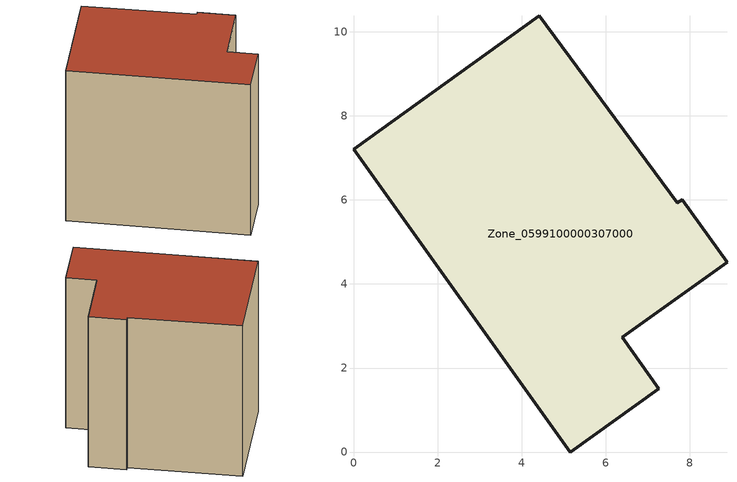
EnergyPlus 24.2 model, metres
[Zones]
Zone_0599100000307000
 floor ground (C_G): 0,7.21 4.42,10.38 7.7,5.93 7.82,6.01 8.89,4.52 6.4,2.73 7.27,1.51 5.16,0 z0
 wall outside (C_F): 5.16,0 7.27,1.51 6.4,2.73 8.89,4.52 7.82,6.01 7.7,5.93 4.42,10.38 0,7.21 5.16,0 z0:8.64
 roof outside (C_R): 4.42,10.38 0,7.21 5.16,0 7.27,1.51 6.4,2.73 8.89,4.52 7.82,6.01 7.7,5.93 z8.64
[BUILDING]
Pand.0599100000307000: North Axis=0; Terrain=City; Loads Convergence Tolerance Value=0.04; Temperature Convergence Tolerance Value=0.4; Solar Distribution=FullExterior; Maximum Number of Warmup Days=25; Minimum Number of Warmup Days=1
[Site:Location]
Rotterdam.The.Hague.AP_ZH_NLD Design_Conditions: Latitude=51.96; Longitude=4.45; Time Zone=1; Elevation=-4.5
[SITE:GROUNDTEMPERATURE:BUILDINGSURFACE]
18, 18, 18, 18, 18, 18, 18, 18, 18, 18, 18, 18
[MATERIAL] Thermal Absorptance=0.9; Solar Absorptance=0.7; Visible Absorptance=0.7
Name | Roughness | Thickness | Conductivity | Density | Specific Heat
G.TI.1975-1991 | MediumSmooth | 0.15 | 0.288461 | 540 | 1210
F.TI.1975-1991 | Rough | 0.3 | 0.230769 | 1920 | 840
R.TI.1975-1991 | MediumRough | 0.2 | 0.153846 | 1500 | 1000
[CONSTRUCTION]
C_G: G.TI.1975-1991
C_F: F.TI.1975-1991
C_R: R.TI.1975-1991
[ZONE]
Zone_0599100000307000: Type=1; Multiplier=1; Ceiling Height=Autocalculate; Volume=Autocalculate; Floor Area=autocalculate; Part of Total Floor Area=Yes
[ZONEINFILTRATION:DESIGNFLOWRATE]
Infil_Zone_0599100000307000: Zone or ZoneList or Space or SpaceList=Zone_0599100000307000; Schedule=AlwaysOn; Design Flow Rate Calculation Method=Flow/Area; Flow Rate per Floor Area=0.003; Constant Term Coefficient=1; Temperature Term Coefficient=0; Velocity Term Coefficient=0; Velocity Squared Term Coefficient=0
[HVACTEMPLATE:ZONE:IDEALLOADSAIRSYSTEM]
Zone_0599100000307000: Maximum Heating Supply Air Temperature=50; Minimum Cooling Supply Air Temperature=13; Maximum Heating Supply Air Humidity Ratio=0.0156; Minimum Cooling Supply Air Humidity Ratio=0.0077; Heating Limit=NoLimit; Cooling Limit=NoLimit; Dehumidification Control Type=ConstantSensibleHeatRatio; Cooling Sensible Heat Ratio=0.7; Dehumidification Setpoint=60; Humidification Control Type=None; Humidification Setpoint=30; Outdoor Air Method=None; Outdoor Air Flow Rate per Person=0.00944; Outdoor Air Flow Rate per Zone Floor Area=0; Outdoor Air Flow Rate per Zone=0; Demand Controlled Ventilation Type=None; Outdoor Air Economizer Type=NoEconomizer; Heat Recovery Type=None; Sensible Heat Recovery Effectiveness=0.7; Latent Heat Recovery Effectiveness=0.65
[ZONECONTROL:THERMOSTAT]
ThermostatControl_Zone_0599100000307000: Zone or ZoneList=Zone_0599100000307000; Control Type Schedule=DualSetpointControlType; Control 1=Thermostat_Zone_0599100000307000; Temperature Difference Between Cutout And Setpoint=0
[THERMOSTATSETPOINT:DUALSETPOINT]
Thermostat_Zone_0599100000307000: Heating Setpoint Temperature Schedule=HeatingSetpoint_Zone_0599100000307000; Cooling Setpoint Temperature Schedule=CoolingSetpoint_Zone_0599100000307000
[SCHEDULE:COMPACT]
HeatingSetpoint_Zone_0599100000307000: Through: 12/31, For: AllDays, Until: 24:00, 21
CoolingSetpoint_Zone_0599100000307000: Through: 12/31, For: AllDays, Until: 24:00, 24
DualSetpointControlType: Through: 12/31, For: AllDays, Until: 24:00, 4
AlwaysOn: Through: 12/31, For: AllDays, Until: 24:00, 1
